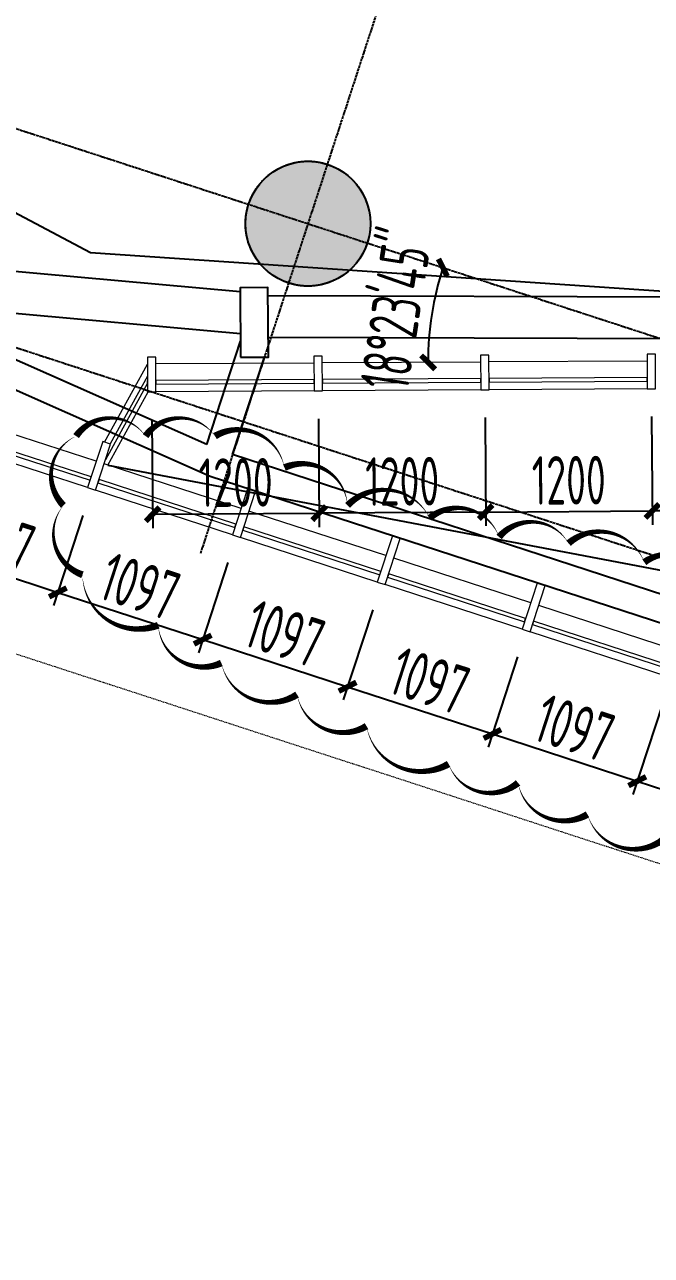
# Model space of a CAD drawing. Header units: millimetres. Extents: x 11515858 to 24947533, y -12764720 to -6305528.
# Drawn here: x 11854919 to 11859433, y -6364681 to -6355813 of the extents above; entities that cross this region are included whole.
import ezdxf

# ---------------------------------------------------------------- set-up
doc = ezdxf.new("R2010")
doc.units = ezdxf.units.MM
doc.header["$LTSCALE"] = 10
for name, pattern in [('A2-RG-AXIS$0$CENTER', [2, 1.25, -0.25, 0.25, -0.25]), ('A2-RG-AXIS$0$DOTE', [2.4200000000000004, 2, -0.2, 0.02, -0.2]), ('A2-RI-F3$0$HIDDEN', [0.375, 0.25, -0.125]), ('A2-RI-F3$0$Overhead 1_16_', [2.5796875, 1.5875, -0.9921875]), ('A2-RS-F3$0$A2-CLOS-RF(B)$0$DASH', [0.35, 0.25, -0.1])]:
    doc.linetypes.add(name, pattern=pattern)
for name, color, linetype in [('A2-RB-F3$0$$34$A-DIMS-100', 1, 'Continuous'), ('A2-RB-F3$0$A-DIMS-100', 1, 'Continuous'), ('A2-RG-AXIS$0$A-DIMS-100', 1, 'Continuous'), ('A2-RG-AXIS$0$A-GRID', 1, 'A2-RG-AXIS$0$CENTER'), ('A2-RI-F3$0$A-BEAM-PLAN-S', 2, 'Continuous'), ('A2-RI-F3$0$A-COLS-PLAN-C', 7, 'Continuous'), ('A2-RI-F3$0$A-SYMB-VOID', 35, 'Continuous'), ('A2-RS-F3$0$A-HATH-GRAY', 8, 'Continuous'), ('A2-RS-F3$0$A-WALL-CONC', 6, 'Continuous'), ('A2-RS-F3$0$A2-CLOS-RF(B)$0$0S-COLS-LINE-I', 3, 'A2-RS-F3$0$A2-CLOS-RF(B)$0$DASH')]:
    doc.layers.add(name, color=color, linetype=linetype)
for name, color, linetype, lineweight in [('A2-RI-F3$0$A-FLOR-OVHD', 8, 'A2-RI-F3$0$Overhead 1_16_', 5), ('A2-RI-F3$0$A-GLAZ', 140, 'Continuous', 5), ('A2-RI-F3$0$A-GLAZ-CWMG', 3, 'Continuous', 5)]:
    doc.layers.add(name, color=color, linetype=linetype, lineweight=lineweight)
doc.styles.add('A2-RB-F3$0$$0$XD2008', font='hzs.shx', dxfattribs={"width": 0.7, "bigfont": 'hztxt.shx'})
doc.styles.add('A2-RB-F3$0$XD2008', font='hzs.shx', dxfattribs={"width": 0.7, "bigfont": 'hztxt.shx'})
doc.styles.add('A2-RG-AXIS$0$XD2008', font='hzs.shx', dxfattribs={"width": 0.7, "bigfont": 'hztxt.shx'})
doc.dimstyles.new('A2-RB-F3$0$$0$XD100$0', dxfattribs={"dimscale": 100, "dimtxt": 3.5, "dimasz": 1, "dimexe": 1, "dimexo": 2, "dimgap": 0.5, "dimtad": 1, "dimdec": 0, "dimdsep": 46, "dimtxsty": 'A2-RB-F3$0$$0$XD2008', "dimblk1": 'A2-RB-F3$0$$20$_ArchTick', "dimblk2": 'A2-RB-F3$0$$20$_ArchTick', "dimsah": 1, "dimcen": 2.5, "dimclrt": 4, "dimaunit": 1, "dimadec": 0, "dimazin": 0, "dimtfac": 1, "dimtdec": 0, "dimtix": 1, "dimtmove": 2, "dimatfit": 3, "dimfxl": 0, "dimtolj": 1, "dimtzin": 0, "dimarcsym": 0})
doc.dimstyles.new('A2-RB-F3$0$XD100$0', dxfattribs={"dimscale": 100, "dimtxt": 3.5, "dimasz": 1, "dimexe": 1, "dimexo": 2, "dimgap": 0.5, "dimtad": 1, "dimdec": 0, "dimdsep": 46, "dimtxsty": 'A2-RB-F3$0$XD2008', "dimblk1": 'A2-RB-F3$0$_ArchTick', "dimblk2": 'A2-RB-F3$0$_ArchTick', "dimsah": 1, "dimcen": 2.5, "dimclrt": 4, "dimaunit": 1, "dimadec": 0, "dimazin": 0, "dimtfac": 1, "dimtdec": 0, "dimtix": 1, "dimtmove": 1, "dimatfit": 3, "dimfxl": 0, "dimtolj": 1, "dimtzin": 0, "dimarcsym": 0})
doc.dimstyles.new('A2-RG-AXIS$0$XD150', dxfattribs={"dimscale": 300, "dimtxt": 2.5, "dimasz": 1.5, "dimexe": 1, "dimexo": 2, "dimgap": 0.5, "dimtad": 1, "dimdec": 0, "dimdsep": 46, "dimtxsty": 'A2-RG-AXIS$0$XD2008', "dimcen": 2.5, "dimclrt": 4, "dimaunit": 1, "dimadec": 3, "dimazin": 0, "dimtfac": 1, "dimtdec": 0, "dimtmove": 2, "dimatfit": 3, "dimfxl": 0, "dimtolj": 1, "dimtzin": 0, "dimarcsym": 0})

# ---------------------------------------------------------------- blocks, each defined once
blk = doc.blocks.new('A2-RG-AXIS$0$_ArchTick')
at = {"color": 0, "linetype": 'ByBlock', "const_width": 0.4}
blk.add_lwpolyline([(-0.5, -0.5), (0.5, 0.5)], dxfattribs=at)
blk = doc.blocks.new('*D500')
at = {"layer": 'A2-RG-AXIS$0$A-DIMS-100', "color": 0, "lineweight": -2, "ltscale": 3, "transparency": 16777216}
for p, q in [((11753069.59654986, -6371597.775062596), (11752455.03034609, -6363872.180691854)), ((11854555.53211834, -6379587.630161019), (11856371.4855234, -6372053.385531995))]:
    blk.add_line(p, q, dxfattribs=at)
blk.add_arc((11778730.70926435, -6694178.721949182), 331199.999999991, 76.4486630674553, 94.5482656226652, dxfattribs=at)
at = {"layer": 'Defpoints', "color": 0, "ltscale": 3, "transparency": 16777216}
for p in [(11822064.92124018, -6365825.88417794), (11753093.38620936, -6371896.83032856), (11854485.23716473, -6379879.278270043), (11778730.70926435, -6694178.721949182)]:
    blk.add_point(p, dxfattribs=at)
at = {"layer": 'A2-RG-AXIS$0$A-DIMS-100', "color": 0, "lineweight": -2, "ltscale": 3, "transparency": 16777216, "xscale": 150, "yscale": 150, "zscale": 150}
for p, rotation in [((11752466.92517584, -6364021.708324837), 184.5482656226652), ((11856336.33804659, -6372199.209586507), 346.4486630674553)]:
    blk.add_blockref('A2-RG-AXIS$0$_ArchTick', p, dxfattribs=dict(at, rotation=rotation))
at = {"layer": 'A2-RG-AXIS$0$A-DIMS-100', "color": 4, "ltscale": 3, "transparency": 16777216, "insert": (11804748.6168871, -6363703.103245555), "char_height": 375, "attachment_point": 5, "rotation": 355.4984643450604, "style": 'A2-RG-AXIS$0$XD2008'}
blk.add_mtext('\\A1;18°5\'59"', dxfattribs=at)
blk = doc.blocks.new('A2-RB-F3$0$_ArchTick')
at = {"color": 0, "linetype": 'ByBlock', "const_width": 0.4}
blk.add_lwpolyline([(-0.5, -0.5), (0.5, 0.5)], dxfattribs=at)
blk = doc.blocks.new('*D819')
at = {"layer": 'A2-RB-F3$0$A-DIMS-100', "color": 0, "lineweight": -2, "transparency": 16777216}
for p, q in [((11854295.83919869, -6359008.687659632), (11854083.93330983, -6359658.821582846)), ((11855339.16139464, -6359348.750082783), (11855127.25550578, -6359998.884005997)), ((11854114.9229039, -6359563.74453483), (11855158.24509985, -6359903.806957981))]:
    blk.add_line(p, q, dxfattribs=at)
at = {"layer": 'Defpoints', "color": 0, "transparency": 16777216}
for p in [(11854357.81838683, -6358818.5335636), (11855401.14058278, -6359158.59598675), (11855158.24509985, -6359903.806957981)]:
    blk.add_point(p, dxfattribs=at)
at = {"layer": 'A2-RB-F3$0$A-DIMS-100', "color": 0, "lineweight": -2, "transparency": 16777216, "xscale": 100, "yscale": 100, "zscale": 100}
for p, rotation in [((11854114.9229039, -6359563.74453483), 161.9470404930582), ((11855158.24509985, -6359903.806957981), 341.9470404930582)]:
    blk.add_blockref('A2-RB-F3$0$_ArchTick', p, dxfattribs=dict(at, rotation=rotation))
at = {"layer": 'A2-RB-F3$0$A-DIMS-100', "color": 4, "transparency": 16777216, "insert": (11854706.31058853, -6359519.852388369), "char_height": 350, "attachment_point": 5, "rotation": 341.9470404930582, "style": 'A2-RB-F3$0$XD2008'}
blk.add_mtext('\\A1;1097', dxfattribs=at)
blk = doc.blocks.new('*D820')
at = {"layer": 'A2-RB-F3$0$A-DIMS-100', "color": 0, "lineweight": -2, "transparency": 16777216}
for p, q in [((11855339.1596543, -6359348.75542211), (11855127.25376544, -6359998.889345325)), ((11856382.48185024, -6359688.817845259), (11856170.57596138, -6360338.951768475)), ((11855158.2433595, -6359903.812297309), (11856201.56555545, -6360243.874720458))]:
    blk.add_line(p, q, dxfattribs=at)
at = {"layer": 'Defpoints', "color": 0, "transparency": 16777216}
for p in [(11855401.13884243, -6359158.601326076), (11856444.46103838, -6359498.663749225), (11856201.56555545, -6360243.874720458)]:
    blk.add_point(p, dxfattribs=at)
at = {"layer": 'A2-RB-F3$0$A-DIMS-100', "color": 0, "lineweight": -2, "transparency": 16777216, "xscale": 100, "yscale": 100, "zscale": 100}
for p, rotation in [((11855158.2433595, -6359903.812297309), 161.9470404930582), ((11856201.56555545, -6360243.874720458), 341.9470404930582)]:
    blk.add_blockref('A2-RB-F3$0$_ArchTick', p, dxfattribs=dict(at, rotation=rotation))
at = {"layer": 'A2-RB-F3$0$A-DIMS-100', "color": 4, "transparency": 16777216, "insert": (11855749.63104413, -6359859.920150846), "char_height": 350, "attachment_point": 5, "rotation": 341.9470404930582, "style": 'A2-RB-F3$0$XD2008'}
blk.add_mtext('\\A1;1097', dxfattribs=at)
blk = doc.blocks.new('*D821')
at = {"layer": 'A2-RB-F3$0$A-DIMS-100', "color": 0, "lineweight": -2, "transparency": 16777216}
for p, q in [((11856382.4801099, -6359688.823184583), (11856170.57422104, -6360338.957107795)), ((11857425.80230585, -6360028.885607733), (11857213.89641699, -6360679.019530945)), ((11856201.56381511, -6360243.88005978), (11857244.88601105, -6360583.94248293))]:
    blk.add_line(p, q, dxfattribs=at)
at = {"layer": 'Defpoints', "color": 0, "transparency": 16777216}
for p in [(11856444.45929804, -6359498.669088551), (11857487.78149398, -6359838.731511701), (11857244.88601105, -6360583.94248293)]:
    blk.add_point(p, dxfattribs=at)
at = {"layer": 'A2-RB-F3$0$A-DIMS-100', "color": 0, "lineweight": -2, "transparency": 16777216, "xscale": 100, "yscale": 100, "zscale": 100}
for p, rotation in [((11856201.56381511, -6360243.88005978), 161.9470404930582), ((11857244.88601105, -6360583.94248293), 341.9470404930582)]:
    blk.add_blockref('A2-RB-F3$0$_ArchTick', p, dxfattribs=dict(at, rotation=rotation))
at = {"layer": 'A2-RB-F3$0$A-DIMS-100', "color": 4, "transparency": 16777216, "insert": (11856792.95149973, -6360199.987913318), "char_height": 350, "attachment_point": 5, "rotation": 341.9470404930582, "style": 'A2-RB-F3$0$XD2008'}
blk.add_mtext('\\A1;1097', dxfattribs=at)
blk = doc.blocks.new('*D822')
at = {"layer": 'A2-RB-F3$0$A-DIMS-100', "color": 0, "lineweight": -2, "transparency": 16777216}
for p, q in [((11857425.80056551, -6360028.890947061), (11857213.89467664, -6360679.024870276)), ((11858469.12276145, -6360368.95337021), (11858257.21687259, -6361019.087293426)), ((11857244.88427071, -6360583.94782226), (11858288.20646666, -6360924.010245409))]:
    blk.add_line(p, q, dxfattribs=at)
at = {"layer": 'Defpoints', "color": 0, "transparency": 16777216}
for p in [(11857487.77975364, -6359838.736851027), (11858531.10194959, -6360178.799274176), (11858288.20646666, -6360924.010245409)]:
    blk.add_point(p, dxfattribs=at)
at = {"layer": 'A2-RB-F3$0$A-DIMS-100', "color": 0, "lineweight": -2, "transparency": 16777216, "xscale": 100, "yscale": 100, "zscale": 100}
for p, rotation in [((11857244.88427071, -6360583.94782226), 161.9470404930582), ((11858288.20646666, -6360924.010245409), 341.9470404930582)]:
    blk.add_blockref('A2-RB-F3$0$_ArchTick', p, dxfattribs=dict(at, rotation=rotation))
at = {"layer": 'A2-RB-F3$0$A-DIMS-100', "color": 4, "transparency": 16777216, "insert": (11857836.27195534, -6360540.055675797), "char_height": 350, "attachment_point": 5, "rotation": 341.9470404930582, "style": 'A2-RB-F3$0$XD2008'}
blk.add_mtext('\\A1;1097', dxfattribs=at)
blk = doc.blocks.new('*D823')
at = {"layer": 'A2-RB-F3$0$A-DIMS-100', "color": 0, "lineweight": -2, "transparency": 16777216}
for p, q in [((11858469.12276145, -6360368.953370209), (11858257.21687259, -6361019.087293427)), ((11859512.4449574, -6360709.015793359), (11859300.53906854, -6361359.149716578)), ((11858288.20646666, -6360924.010245411), (11859331.52866261, -6361264.072668562))]:
    blk.add_line(p, q, dxfattribs=at)
at = {"layer": 'Defpoints', "color": 0, "transparency": 16777216}
for p in [(11858531.10194959, -6360178.799274176), (11859574.42414553, -6360518.861697325), (11859331.52866261, -6361264.072668562)]:
    blk.add_point(p, dxfattribs=at)
at = {"layer": 'A2-RB-F3$0$A-DIMS-100', "color": 0, "lineweight": -2, "transparency": 16777216, "xscale": 100, "yscale": 100, "zscale": 100}
for p, rotation in [((11858288.20646666, -6360924.010245411), 161.9470404930582), ((11859331.52866261, -6361264.072668562), 341.9470404930582)]:
    blk.add_blockref('A2-RB-F3$0$_ArchTick', p, dxfattribs=dict(at, rotation=rotation))
at = {"layer": 'A2-RB-F3$0$A-DIMS-100', "color": 4, "transparency": 16777216, "insert": (11858879.59415128, -6360880.11809895), "char_height": 350, "attachment_point": 5, "rotation": 341.9470404930582, "style": 'A2-RB-F3$0$XD2008'}
blk.add_mtext('\\A1;1097', dxfattribs=at)
blk = doc.blocks.new('*D824')
at = {"layer": 'A2-RB-F3$0$A-DIMS-100', "color": 0, "lineweight": -2, "transparency": 16777216}
for p, q in [((11859512.52285983, -6360709.041223595), (11859300.61697097, -6361359.175146809)), ((11860653.42172757, -6361080.907972948), (11860441.51583871, -6361731.041896162)), ((11859331.60656503, -6361264.098098792), (11860472.50543278, -6361635.964848145))]:
    blk.add_line(p, q, dxfattribs=at)
at = {"layer": 'Defpoints', "color": 0, "transparency": 16777216}
for p in [(11859574.50204796, -6360518.887127562), (11860715.40091571, -6360890.753876915), (11860472.50543278, -6361635.964848145)]:
    blk.add_point(p, dxfattribs=at)
at = {"layer": 'A2-RB-F3$0$A-DIMS-100', "color": 0, "lineweight": -2, "transparency": 16777216, "xscale": 100, "yscale": 100, "zscale": 100}
for p, rotation in [((11859331.60656503, -6361264.098098792), 161.9470404930293), ((11860472.50543278, -6361635.964848145), 341.9470404930292)]:
    blk.add_blockref('A2-RB-F3$0$_ArchTick', p, dxfattribs=dict(at, rotation=rotation))
at = {"layer": 'A2-RB-F3$0$A-DIMS-100', "color": 4, "transparency": 16777216, "insert": (11859971.78258556, -6361236.108115431), "char_height": 350, "attachment_point": 5, "rotation": 341.9470404930293, "style": 'A2-RB-F3$0$XD2008'}
blk.add_mtext('\\A1;1200', dxfattribs=at)
blk = doc.blocks.new('*D938')
at = {"layer": 'A2-RB-F3$0$A-DIMS-100', "color": 0, "lineweight": -2, "transparency": 16777216}
for p, q in [((11858235.53173504, -6358644.965737555), (11858240.74248625, -6359425.10249439)), ((11859435.21468715, -6358636.952720168), (11859440.42543836, -6359417.089477002)), ((11858240.07457323, -6359325.104724954), (11859439.75752534, -6359317.091707566))]:
    blk.add_line(p, q, dxfattribs=at)
at = {"layer": 'Defpoints', "color": 0, "transparency": 16777216}
for p in [(11858234.19590899, -6358444.970198683), (11859433.87886111, -6358436.957181296), (11859439.75752534, -6359317.091707566)]:
    blk.add_point(p, dxfattribs=at)
at = {"layer": 'A2-RB-F3$0$A-DIMS-100', "color": 0, "lineweight": -2, "transparency": 16777216, "xscale": 100, "yscale": 100, "zscale": 100}
for p, rotation in [((11858240.07457323, -6359325.104724954), 180.3826888174537), ((11859439.75752534, -6359317.091707566), 0.3826888174537163)]:
    blk.add_blockref('A2-RB-F3$0$_ArchTick', p, dxfattribs=dict(at, rotation=rotation))
at = {"layer": 'A2-RB-F3$0$A-DIMS-100', "color": 4, "transparency": 16777216, "insert": (11858838.41324498, -6359096.103235029), "char_height": 350, "attachment_point": 5, "rotation": 0.3826888174537163, "style": 'A2-RB-F3$0$XD2008'}
blk.add_mtext('\\A1;1200', dxfattribs=at)
blk = doc.blocks.new('*D939')
at = {"layer": 'A2-RB-F3$0$A-DIMS-100', "color": 0, "lineweight": -2, "transparency": 16777216}
for p, q in [((11857035.84878293, -6358652.978754942), (11857041.05953414, -6359433.115511768)), ((11858235.53173504, -6358644.965737554), (11858240.74248625, -6359425.10249438)), ((11858240.07457323, -6359325.104724945), (11857040.39162112, -6359333.117742333))]:
    blk.add_line(p, q, dxfattribs=at)
at = {"layer": 'Defpoints', "color": 0, "transparency": 16777216}
for p in [(11857034.51295689, -6358452.983216071), (11858234.195909, -6358444.970198683), (11857040.39162112, -6359333.117742333)]:
    blk.add_point(p, dxfattribs=at)
at = {"layer": 'A2-RB-F3$0$A-DIMS-100', "color": 0, "lineweight": -2, "transparency": 16777216, "xscale": 100, "yscale": 100, "zscale": 100}
for p, rotation in [((11857040.39162112, -6359333.117742333), 180.3826888174537), ((11858240.07457323, -6359325.104724945), 0.3826888174537402)]:
    blk.add_blockref('A2-RB-F3$0$_ArchTick', p, dxfattribs=dict(at, rotation=rotation))
at = {"layer": 'A2-RB-F3$0$A-DIMS-100', "color": 4, "transparency": 16777216, "insert": (11857638.73029288, -6359104.116252407), "char_height": 350, "attachment_point": 5, "rotation": 0.3826888174537163, "style": 'A2-RB-F3$0$XD2008'}
blk.add_mtext('\\A1;1200', dxfattribs=at)
blk = doc.blocks.new('*D940')
at = {"layer": 'A2-RB-F3$0$A-DIMS-100', "color": 0, "lineweight": -2, "transparency": 16777216}
for p, q in [((11859435.21468715, -6358636.952720168), (11859440.42543836, -6359417.089477108)), ((11860634.89763926, -6358628.939702778), (11860640.10839047, -6359409.076459718)), ((11860639.44047745, -6359309.078690282), (11859439.75752534, -6359317.091707672))]:
    blk.add_line(p, q, dxfattribs=at)
at = {"layer": 'Defpoints', "color": 0, "transparency": 16777216}
for p in [(11859433.87886111, -6358436.957181296), (11860633.56181322, -6358428.944163906), (11859439.75752534, -6359317.091707672)]:
    blk.add_point(p, dxfattribs=at)
at = {"layer": 'A2-RB-F3$0$A-DIMS-100', "color": 0, "lineweight": -2, "transparency": 16777216, "xscale": 100, "yscale": 100, "zscale": 100}
for p, rotation in [((11859439.75752534, -6359317.091707672), 180.3826888175427), ((11860639.44047745, -6359309.078690282), 0.382688817542709)]:
    blk.add_blockref('A2-RB-F3$0$_ArchTick', p, dxfattribs=dict(at, rotation=rotation))
at = {"layer": 'A2-RB-F3$0$A-DIMS-100', "color": 4, "transparency": 16777216, "insert": (11860038.0961971, -6359088.090217746), "char_height": 350, "attachment_point": 5, "rotation": 0.3826888175426701, "style": 'A2-RB-F3$0$XD2008'}
blk.add_mtext('\\A1;1200', dxfattribs=at)
blk = doc.blocks.new('*D941')
at = {"layer": 'A2-RB-F3$0$A-DIMS-100', "color": 0, "lineweight": -2, "transparency": 16777216}
for p, q in [((11855836.16583082, -6358660.991772329), (11855841.37658203, -6359441.128529164)), ((11857035.84878293, -6358652.978754943), (11857041.05953414, -6359433.115511778)), ((11855840.70866901, -6359341.130759728), (11857040.39162112, -6359333.117742342))]:
    blk.add_line(p, q, dxfattribs=at)
at = {"layer": 'Defpoints', "color": 0, "transparency": 16777216}
for p in [(11855834.83000477, -6358460.996233456), (11857034.51295688, -6358452.983216071), (11857040.39162112, -6359333.117742342)]:
    blk.add_point(p, dxfattribs=at)
at = {"layer": 'A2-RB-F3$0$A-DIMS-100', "color": 0, "lineweight": -2, "transparency": 16777216, "xscale": 100, "yscale": 100, "zscale": 100}
for p, rotation in [((11855840.70866901, -6359341.130759728), 180.3826888173648), ((11857040.39162112, -6359333.117742342), 0.3826888173647626)]:
    blk.add_blockref('A2-RB-F3$0$_ArchTick', p, dxfattribs=dict(at, rotation=rotation))
at = {"layer": 'A2-RB-F3$0$A-DIMS-100', "color": 4, "transparency": 16777216, "insert": (11856439.04734076, -6359112.129269803), "char_height": 350, "attachment_point": 5, "rotation": 0.38268881736476257, "style": 'A2-RB-F3$0$XD2008'}
blk.add_mtext('\\A1;1200', dxfattribs=at)
blk = doc.blocks.new('A2-RB-F3$0$$20$_ArchTick')
at = {"color": 0, "linetype": 'ByBlock', "const_width": 0.4}
blk.add_lwpolyline([(-0.5, -0.5), (0.5, 0.5)], dxfattribs=at)
blk = doc.blocks.new('*D942')
at = {"layer": 'A2-RB-F3$0$$34$A-DIMS-100', "color": 0, "lineweight": -2, "transparency": 16777216}
blk.add_arc((11859985.07872825, -6358233.623337401), 2159.727095358657, 161.9470404933457, 180.3427990340198, dxfattribs=at)
at = {"layer": 'Defpoints', "color": 0, "transparency": 16777216}
for p in [(11832290.15142998, -6349206.685999708), (11857871.9300408, -6357787.502556514), (11857063.30853648, -6358251.104414696), (11858202.99814207, -6358244.285602544), (11870250.84256026, -6361579.665947912)]:
    blk.add_point(p, dxfattribs=at)
at = {"layer": 'A2-RB-F3$0$$34$A-DIMS-100', "color": 0, "lineweight": -2, "transparency": 16777216, "xscale": 100, "yscale": 100, "zscale": 100}
for p, rotation in [((11857931.67396078, -6357564.332677587), 71.94704049334567), ((11857825.39028752, -6358246.544846653), 270.3427990340198)]:
    blk.add_blockref('A2-RB-F3$0$$20$_ArchTick', p, dxfattribs=dict(at, rotation=rotation))
at = {"layer": 'A2-RB-F3$0$$34$A-DIMS-100', "color": 4, "transparency": 16777216, "insert": (11857595.83951309, -6357861.397318024), "char_height": 350, "attachment_point": 5, "rotation": 81.14491976367611, "style": 'A2-RB-F3$0$$0$XD2008'}
blk.add_mtext('\\A1;18°23\'45"', dxfattribs=at)
blk = doc.blocks.new('A2-RI-F3$0$System Panel - Glazed-4852620-Documents - Level 3')
at = {"layer": 'A2-RI-F3$0$A-GLAZ', "lineweight": 13}
for p, q in [((518.6719548509988, -19.05000000000866), (-518.6719548509988, -19.05000000000866)), ((-518.6719548509988, -19.05000000000866), (-518.6719548509988, -44.45000000001155)), ((-518.6719548509988, -44.45000000001155), (518.6719548509988, -44.45000000001155)), ((518.6719548509988, -44.45000000001155), (518.6719548509988, -19.05000000000866))]:
    blk.add_line(p, q, dxfattribs=at)
blk = doc.blocks.new('A2-RI-F3$0$Rectangular Mullion - 60mm x 200mm-4852606-Documents - Level 3')
at = {"layer": 'A2-RI-F3$0$A-GLAZ-CWMG'}
for p, q in [((87465.19697645807, -46989.99969682487), (86427.85306675606, -46989.99969682485)), ((87465.19697645807, -47189.99969682487), (86427.85306675606, -47189.99969682486))]:
    blk.add_line(p, q, dxfattribs=at)
blk = doc.blocks.new('A2-RI-F3$0$System Panel - Glazed-4852621-Documents - Level 3')
at = {"layer": 'A2-RI-F3$0$A-GLAZ', "lineweight": 13}
for p, q in [((518.6719548509988, -19.05), (-518.6719548509815, -19.05)), ((-518.6719548509815, -19.05), (-518.6719548509815, -44.45000000000289)), ((-518.6719548509815, -44.45000000000289), (518.6719548509988, -44.45000000000289)), ((518.6719548509988, -44.45000000000289), (518.6719548509988, -19.05))]:
    blk.add_line(p, q, dxfattribs=at)
blk = doc.blocks.new('A2-RI-F3$0$System Panel - Glazed-4852623-Documents - Level 3')
at = {"layer": 'A2-RI-F3$0$A-GLAZ', "lineweight": 13}
for p, q in [((518.6719548509988, -19.05), (-518.6719548509988, -19.05)), ((-518.6719548509988, -19.05), (-518.6719548509988, -44.45000000000289)), ((-518.6719548509988, -44.45000000000289), (518.6719548509988, -44.45000000000289)), ((518.6719548509988, -44.45000000000289), (518.6719548509988, -19.05))]:
    blk.add_line(p, q, dxfattribs=at)
blk = doc.blocks.new('A2-RI-F3$0$System Panel - Glazed-4852624-Documents - Level 3')
at = {"layer": 'A2-RI-F3$0$A-GLAZ', "lineweight": 13}
for p, q in [((518.6719548509988, -19.05000000000866), (-518.6719548509988, -19.05000000000866)), ((-518.6719548509988, -19.05000000000866), (-518.6719548509988, -44.45000000001155)), ((-518.6719548509988, -44.45000000001155), (518.6719548509988, -44.45000000001155)), ((518.6719548509988, -44.45000000001155), (518.6719548509988, -19.05000000000866))]:
    blk.add_line(p, q, dxfattribs=at)
blk = doc.blocks.new('A2-RI-F3$0$Rectangular Mullion - 60mm x 200mm-4848852-Documents - Level 3')
at = {"layer": 'A2-RI-F3$0$A-GLAZ-CWMG', "lineweight": 20}
for p, q in [((-29.99999999627471, 100), (30.00000000372529, 99.99999999953434)), ((-29.93853014335036, -249.9999874057248), (-29.99999999627471, 100)), ((30.00000000372529, 99.99999999953434), (30.06146985478699, -249.9999874052592)), ((30.06146985478699, -249.9999874052592), (-29.93853014335036, -249.9999874057248))]:
    blk.add_line(p, q, dxfattribs=at)
blk = doc.blocks.new('A2-RI-F3$0$Rectangular Mullion - 60mm x 200mm-3690898-Documents - Level 1')
at = {"layer": 'A2-RI-F3$0$A-GLAZ-CWMG', "lineweight": 13}
for p, q in [((-30.00000000186265, 100), (29.99999999813735, 100.0000000009313)), ((-30, -150.0000000009313), (-30.00000000186265, 100)), ((29.99999999813735, 100.0000000009313), (30, -150)), ((30, -150), (-30, -150.0000000009313))]:
    blk.add_line(p, q, dxfattribs=at)
blk = doc.blocks.new('A2-RS-F3')
at = {"layer": 'A2-RS-F3$0$A-HATH-GRAY'}
h = blk.add_hatch(color=256, dxfattribs=at)
edge = h.paths.add_edge_path()
edge.add_arc((11856959.55792217, -6357247.479324951), 450, 0, 360)
at = {"layer": 'A2-RS-F3$0$A-WALL-CONC'}
blk.add_circle((11856959.55792217, -6357247.479324951), 450, dxfattribs=at)
at = {"layer": 'A2-RS-F3$0$A2-CLOS-RF(B)$0$0S-COLS-LINE-I'}
blk.add_circle((11856959.55792217, -6357247.479324951), 450, dxfattribs=at)
blk = doc.blocks.new('A2-RG-AXIS')
at = {"layer": 'A2-RG-AXIS$0$A-GRID', "linetype": 'A2-RG-AXIS$0$DOTE'}
for p, q in [((11869345.46151255, -6319247.142503096), (11856184.81803177, -6359624.405512745)), ((11832290.15142998, -6349206.685999709), (11870250.84256026, -6361579.665947913)), ((11831825.30751897, -6350632.841719958), (11869785.99864925, -6363005.821668161))]:
    blk.add_line(p, q, dxfattribs=at)
at = {"layer": 'A2-RG-AXIS$0$A-DIMS-100', "ltscale": 3}
dim = blk.add_angular_dim_3p(base=(11822064.92124018, -6365825.88417794), center=(11778730.70926435, -6694178.721949182), p1=(11854485.23716473, -6379879.278270043), p2=(11753093.38620936, -6371896.830328559), dimstyle='A2-RG-AXIS$0$XD150', override={"dimscale": 150, "dimasz": 1, "dimblk": 'A2-RG-AXIS$0$_ArchTick', "dimadec": 4}, dxfattribs=at)
dim.commit()
dim.dimension.update_dxf_attribs({"geometry": '*D500', "text_midpoint": (11804748.6168871, -6363703.103245557)})
blk = doc.blocks.new('A2-RB-F3')
at = {"layer": 'A2-RB-F3$0$$34$A-DIMS-100'}
dim = blk.add_angular_dim_2l(base=(11857871.9300408, -6357787.502556514), line1=((11858202.99814207, -6358244.285602545), (11857063.30853649, -6358251.104414697)), line2=((11832290.15142998, -6349206.685999709), (11870250.84256026, -6361579.665947913)), dimstyle='A2-RB-F3$0$$0$XD100$0', override={"dimadec": 4}, dxfattribs=at)
dim.commit()
dim.dimension.update_dxf_attribs({"geometry": '*D942', "text_midpoint": (11857595.83951309, -6357861.397318024)})
at = {"layer": 'A2-RB-F3$0$A-DIMS-100'}
for p1, p2, distance, picture, middle in [((11855834.83000478, -6358460.996233457), (11857034.51295689, -6358452.983216071), -880.1541586722601, '*D941', (11856439.04734076, -6359112.129269803)), ((11858234.195909, -6358444.970198683), (11857034.51295689, -6358452.983216071), 880.1541586629471, '*D939', (11857638.73029288, -6359104.116252407)), ((11858234.19590899, -6358444.970198683), (11859433.87886111, -6358436.957181295), -880.1541586713165, '*D938', (11858838.41324498, -6359096.103235029)), ((11860633.56181321, -6358428.944163905), (11859433.8788611, -6358436.957181295), 880.1541587775594, '*D940', (11860038.0961971, -6359088.090217746)), ((11854357.81838682, -6358818.5335636), (11855401.14058277, -6359158.59598675), -783.7969171064076, '*D819', (11854706.31058853, -6359519.852388369)), ((11855401.13884243, -6359158.601326075), (11856444.46103838, -6359498.663749225), -783.796917111642, '*D820', (11855749.63104413, -6359859.920150846)), ((11856444.45929803, -6359498.669088551), (11857487.78149398, -6359838.731511701), -783.7969171080999, '*D821', (11856792.95149973, -6360199.987913318)), ((11857487.77975364, -6359838.736851026), (11858531.10194959, -6360178.799274176), -783.7969171110644, '*D822', (11857836.27195534, -6360540.055675797)), ((11858531.10194959, -6360178.799274175), (11859574.42414553, -6360518.861697325), -783.7969171126059, '*D823', (11858879.59415128, -6360880.11809895)), ((11859574.50204796, -6360518.887127562), (11860715.40091571, -6360890.753876915), -783.7969171084084, '*D824', (11859971.78258556, -6361236.108115431))]:
    dim = blk.add_aligned_dim(p1=p1, p2=p2, distance=distance, dimstyle='A2-RB-F3$0$XD100$0', dxfattribs=at)
    dim.commit()
    dim.dimension.update_dxf_attribs({"geometry": picture, "text_midpoint": middle})
blk = doc.blocks.new('A2-RI-F3')
at = {"layer": 'A2-RI-F3$0$A-BEAM-PLAN-S'}
for p, q in [((11853602.93662127, -6357477.769422105), (11856471.45581467, -6357737.112852772)), ((11856255.30613631, -6359068.891968338), (11853126.32775364, -6357680.361855535)), ((11856671.62234104, -6357764.419937574), (11860194.01352019, -6357775.709057055)), ((11853902.74127007, -6357806.098429832), (11856473.25444558, -6358038.499073012)), ((11856230.44259332, -6358839.050079116), (11853902.74127007, -6357806.098429832)), ((11856230.44259332, -6358839.050079116), (11856473.44781021, -6358093.50252521)), ((11856673.41274263, -6358064.427216499), (11860265.58211203, -6358075.939972222)), ((11856417.24289896, -6358911.318800365), (11856646.27983504, -6358208.626365876)), ((11859649.86433625, -6359964.983887831), (11856417.24289896, -6358911.318800365)), ((11865482.9414694, -6362076.617239903), (11856255.30613631, -6359068.891968338))]:
    blk.add_line(p, q, dxfattribs=at)
at = {"layer": 'A2-RI-F3$0$A-COLS-PLAN-C'}
blk.add_lwpolyline([(11856474.27586751, -6358209.652861557), (11856674.27230607, -6358208.459310714), (11856671.28842896, -6357708.468214315), (11856471.2919904, -6357709.661765159)], close=True, dxfattribs=at)
at = {"layer": 'A2-RI-F3$0$A-FLOR-OVHD', "ltscale": 0.5}
blk.add_line((11867158.26086151, -6364358.094705979), (11852896.93659294, -6359709.65078073), dxfattribs=at)
at = {"layer": 'A2-RI-F3$0$A-GLAZ', "lineweight": 13}
for p, q in [((11855804.44282217, -6358396.439796188), (11855501.06741982, -6358948.958316817)), ((11855804.13642672, -6358345.054911388), (11855535.51518217, -6358834.277872458)), ((11855804.48298695, -6358403.175741163), (11855804.33153568, -6358377.776192692)), ((11857004.01947665, -6358370.51009186), (11855864.33046908, -6358377.418434046)), ((11855864.33046908, -6358377.418434046), (11855864.48192035, -6358402.817982517)), ((11855864.48192035, -6358402.817982517), (11857004.17092792, -6358395.909640331)), ((11857004.17092792, -6358395.909640331), (11857004.01947665, -6358370.51009186)), ((11858203.70801563, -6358363.333521147), (11857064.01841005, -6358370.152333216)), ((11857064.01841005, -6358370.152333216), (11857064.16986132, -6358395.551881687)), ((11857064.16986132, -6358395.551881687), (11858203.8594669, -6358388.733069618)), ((11858203.8594669, -6358388.733069618), (11858203.70801563, -6358363.333521147)), ((11859403.39675873, -6358356.187512918), (11858263.70694903, -6358362.9757625)), ((11858263.70694903, -6358362.9757625), (11858263.8584003, -6358388.375310971)), ((11858263.8584003, -6358388.375310971), (11859403.54821, -6358381.587061389)), ((11859403.54821, -6358381.587061389), (11859403.39675873, -6358356.187512918))]:
    blk.add_line(p, q, dxfattribs=at)
at = {"layer": 'A2-RI-F3$0$A-GLAZ-CWMG'}
for p, q in [((11855494.87401966, -6358821.030984481), (11855803.62168238, -6358258.728309146)), ((11857003.30964381, -6358251.462186534), (11855863.62063624, -6358258.370528803)), ((11858202.99818279, -6358244.28561582), (11857063.30857721, -6358251.104427971)), ((11859402.68692589, -6358237.139607593), (11858262.99711618, -6358243.927857258)), ((11855518.16245981, -6358986.388827743), (11855807.90095714, -6358458.706348294)), ((11857004.50217353, -6358451.458631185), (11855864.81316596, -6358458.366973453)), ((11858204.19071251, -6358444.28206047), (11857064.50110693, -6358451.100872621)), ((11859403.87945561, -6358437.136052244), (11858264.1896459, -6358443.924301908))]:
    blk.add_line(p, q, dxfattribs=at)
at = {"layer": 'A2-RI-F3$0$A-SYMB-VOID'}
for points in [[(11855518.16245981, -6358986.388827744), (11862143.0707518, -6360246.629946284), (11870322.32250216, -6349809.987623115)], [(11860197.5664045, -6357780.703295651), (11855392.84811265, -6357456.769501984), (11842113.96126139, -6350410.462646718)]]:
    blk.add_lwpolyline(points, dxfattribs=at)
at = {"layer": 'Defpoints'}
blk.add_lwpolyline([(11859882.40996334, -6359868.060422085, 0, 50, 0.52056705), (11859382.23431829, -6359686.334579135, 0, 50, 0.52056705), (11859382.23431829, -6359686.334579135, 0, 50, 0.52056705), (11858836.56820933, -6359550.04832274, 0, 50, 0.52056705), (11858836.56820933, -6359550.04832274, 0, 50, 0.52056705), (11858336.39256428, -6359504.624987827, 0, 50, 0.52056705), (11858336.39256428, -6359504.624987828, 0, 50, 0.52056705), (11857836.21691922, -6359368.338731431, 0, 50, 0.52056705), (11857836.21691922, -6359368.338731432, 0, 50, 0.52056705), (11857245.09169749, -6359277.475809959, 0, 50, 0.52056705), (11857245.09169749, -6359277.475809959, 0, 50, 0.52056705), (11856790.37516521, -6359004.887045529, 0, 50, 0.52056705), (11856790.37516521, -6359004.887045529, 0, 50, 0.52056705), (11856290.19952015, -6358777.737867661, 0, 50, 0.52056705), (11856290.19952015, -6358777.737867661, 0, 50, 0.52056705), (11855790.0238751, -6358777.737867661, 0, 50, 0.52056705), (11855790.0238751, -6358777.737867661, 0, 50, 0.52056705), (11855289.84823004, -6358777.737867661, 0, 50, 0.52056705), (11855289.84823004, -6358777.737867661, 0, 50, 0.52056705), (11855198.89865336, -6359277.475809959, 0, 50, 0.52056705), (11855198.89865336, -6359277.475809959, 0, 50, 0.52056705), (11855335.33869393, -6359777.197500609, 0, 50, 0.52056705), (11855335.33869393, -6359777.197500609, 0, 50, 0.52056705), (11855880.97345177, -6360140.632934871, 0, 50, 0.52056705), (11855880.97345177, -6360140.632934871, 0, 50, 0.52056705), (11856335.68998405, -6360413.221699297, 0, 50, 0.52056705), (11856335.68998405, -6360413.221699297, 0, 50, 0.52056705), (11856881.32474189, -6360640.370877165, 0, 50, 0.52056705), (11856881.32474189, -6360640.370877165, 0, 50, 0.52056705), (11857381.50038694, -6360867.520055034, 0, 50, 0.52056705), (11857381.50038694, -6360867.520055034, 0, 50, 0.52056705), (11857972.62560868, -6361140.09256782, 0, 50, 0.52056705), (11857972.62560868, -6361140.09256782, 0, 50, 0.52056705), (11858472.80125374, -6361276.395075852, 0, 50, 0.52056705), (11858472.80125374, -6361276.395075852, 0, 50, 0.52056705), (11858972.97689879, -6361503.544253723, 0, 50, 0.52056705), (11858972.97689879, -6361503.544253723, 0, 50, 0.52056705), (11859518.64300775, -6361685.253845032, 0, 50, 0.52056705)], format="xyseb", dxfattribs=at)
at = {"linetype": 'A2-RI-F3$0$HIDDEN', "ltscale": 3}
blk.add_blockref('A2-RG-AXIS', (0, 0), dxfattribs=at)
at = {"layer": 'A2-RI-F3$0$A-GLAZ', "rotation": 341.9467472745557}
for name, p in [('A2-RI-F3$0$System Panel - Glazed-4852624-Documents - Level 3', (11854910.46869526, -6358893.490555417)), ('A2-RI-F3$0$System Panel - Glazed-4852620-Documents - Level 3', (11855953.78915087, -6359233.558317891)), ('A2-RI-F3$0$System Panel - Glazed-4852621-Documents - Level 3', (11856997.10960648, -6359573.626080368)), ('A2-RI-F3$0$System Panel - Glazed-4852623-Documents - Level 3', (11858040.43006208, -6359913.693842842)), ('A2-RI-F3$0$System Panel - Glazed-4852624-Documents - Level 3', (11859083.75051768, -6360253.761605318))]:
    blk.add_blockref(name, p, dxfattribs=at)
at = {"layer": 'A2-RI-F3$0$A-GLAZ-CWMG', "extrusion": (0, 0, -1)}
for name, p, rotation in [('A2-RI-F3$0$Rectangular Mullion - 60mm x 200mm-3690898-Documents - Level 1', (-11855834.21741393, -6358358.547652368), 179.6583633809323), ('A2-RI-F3$0$Rectangular Mullion - 60mm x 200mm-3690898-Documents - Level 1', (-11857033.9053549, -6358351.281551536), 179.6583633809323), ('A2-RI-F3$0$Rectangular Mullion - 60mm x 200mm-3690898-Documents - Level 1', (-11858233.59389387, -6358344.104980824), 179.6583633809323), ('A2-RI-F3$0$Rectangular Mullion - 60mm x 200mm-3690898-Documents - Level 1', (-11859433.28263697, -6358336.958972244), 179.6583633809323), ('A2-RI-F3$0$Rectangular Mullion - 60mm x 200mm-4848852-Documents - Level 3', (-11855432.12892307, -6359063.524436654), 198.0532527254443), ('A2-RI-F3$0$Rectangular Mullion - 60mm x 200mm-4848852-Documents - Level 3', (-11856475.45111901, -6359403.586859803), 198.0532527254443), ('A2-RI-F3$0$Rectangular Mullion - 60mm x 200mm-4848852-Documents - Level 3', (-11857518.77157461, -6359743.654622278), 198.0532527254443), ('A2-RI-F3$0$Rectangular Mullion - 60mm x 200mm-4848852-Documents - Level 3', (-11858562.09028988, -6360083.72772408), 198.0532527254443)]:
    blk.add_blockref(name, p, dxfattribs=dict(at, rotation=rotation))
at = {"layer": 'A2-RI-F3$0$A-GLAZ-CWMG', "rotation": 341.9467472745557}
for p in [(11786837.64612199, -6287176.985400132), (11787880.9665776, -6287517.053162606), (11788924.2870332, -6287857.120925082), (11789967.60748881, -6288197.188687557), (11791010.92794442, -6288537.256450034)]:
    blk.add_blockref('A2-RI-F3$0$Rectangular Mullion - 60mm x 200mm-4852606-Documents - Level 3', p, dxfattribs=at)

msp = doc.modelspace()

# ---------------------------------------------------------------- block references
for name in ['A2-RB-F3', 'A2-RI-F3', 'A2-RG-AXIS', 'A2-RS-F3']:
    msp.add_blockref(name, (0, 0))

doc.saveas('drawing.dxf')
